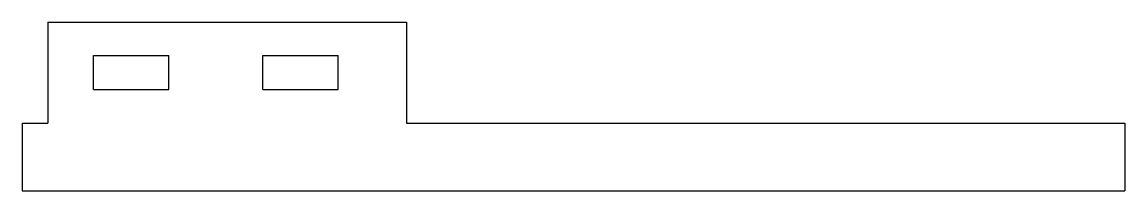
# Model space of a CAD drawing. Extents: x 0 to 293, y 0 to 45.
import ezdxf

# ---------------------------------------------------------------- set-up
doc = ezdxf.new("R2010")
doc.units = 0
doc.layers.add('CUT', color=1, linetype='CONTINUOUS')

msp = doc.modelspace()

# ---------------------------------------------------------------- linework, layer by layer
at = {"layer": 'CUT'}
for p, q in [((6.86, 44.82), (102.09, 44.82)), ((6.86, 44.82), (6.86, 18)), ((102.09, 44.82), (102.09, 18)), ((19, 26.91), (19, 35.91)), ((19, 35.91), (39, 35.91)), ((39, 26.91), (39, 35.91)), ((64, 26.91), (64, 35.91)), ((64, 35.91), (84, 35.91)), ((84, 26.91), (84, 35.91)), ((19, 26.91), (39, 26.91)), ((64, 26.91), (84, 26.91)), ((0, 18), (0, 0)), ((0, 18), (6.86, 18)), ((102.09, 18), (293, 18)), ((293, 18), (293, 0)), ((0, 0), (293, 0))]:
    msp.add_line(p, q, dxfattribs=at)

doc.saveas('drawing.dxf')
